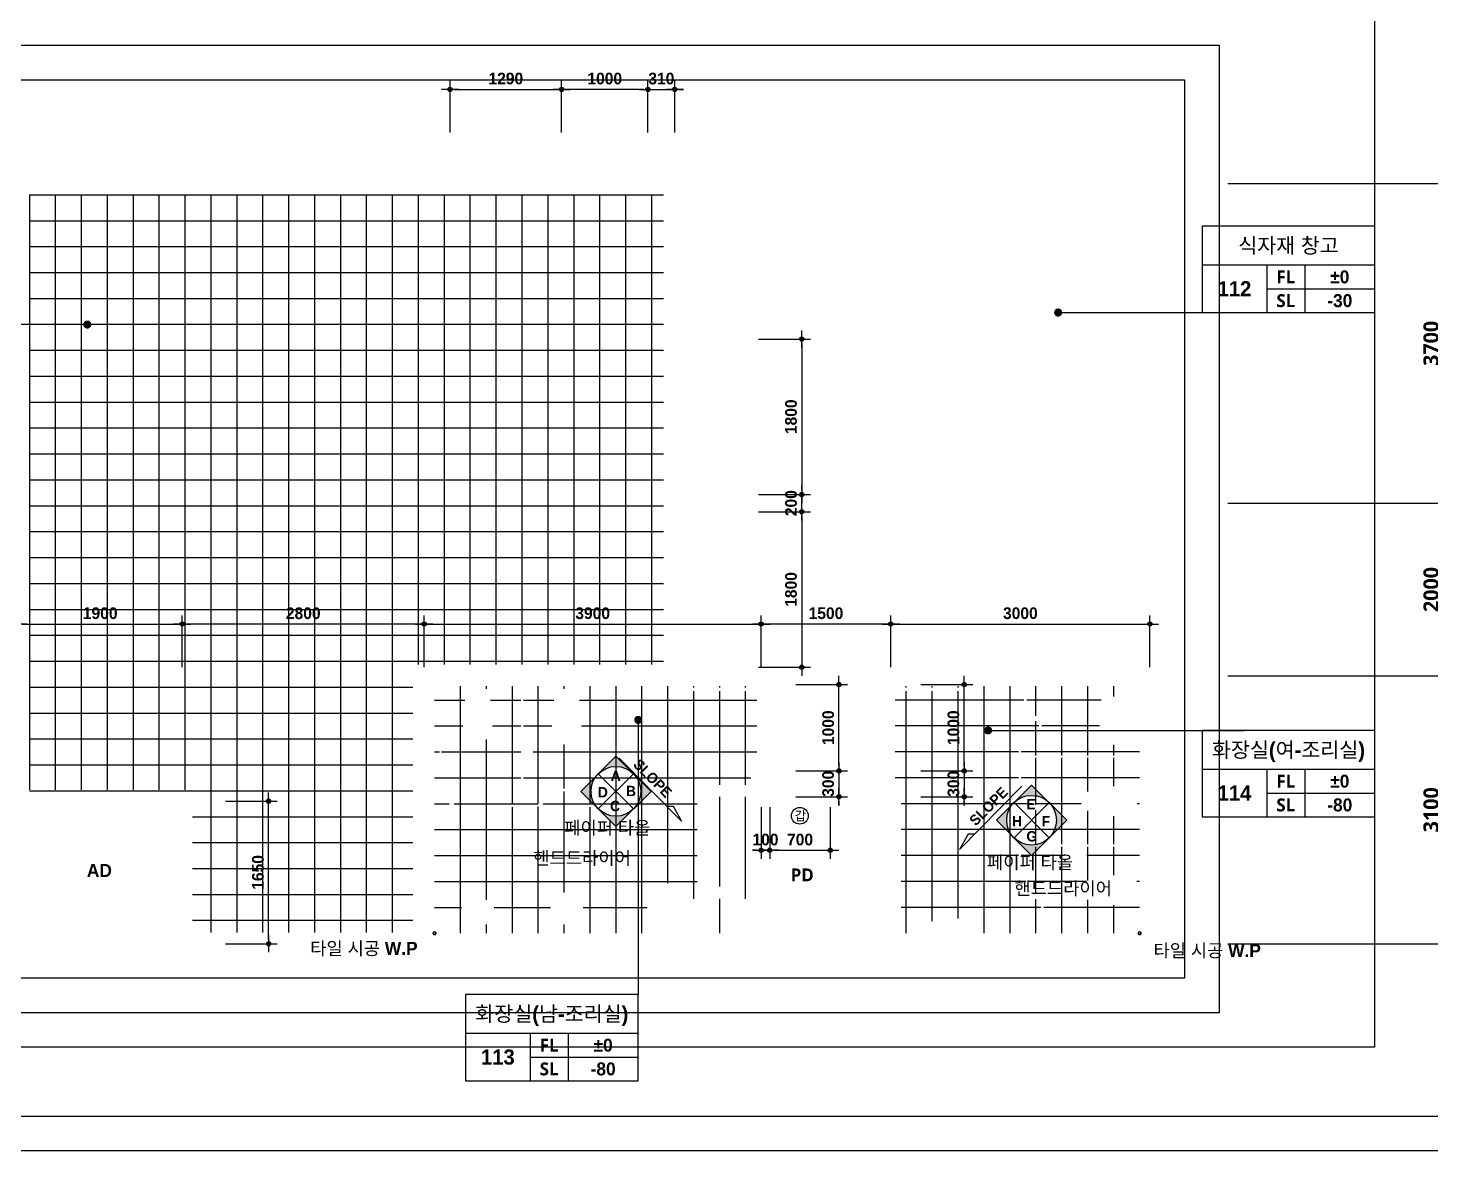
# Model space of a CAD drawing. Header units: millimetres. Extents: x 0 to 336000, y 0 to 30768.
# Drawn here: x 134543 to 150780, y 10637 to 23637 of the extents above; entities that cross this region are included whole.
import ezdxf
from ezdxf.enums import TextEntityAlignment as Align

# ---------------------------------------------------------------- set-up
doc = ezdxf.new("R2010")
doc.units = ezdxf.units.MM
doc.header["$LTSCALE"] = 50
doc.layers.get('Defpoints').update_dxf_attribs({"color": 153})
for name, color, linetype in [('A-ANNO-DIM', 4, 'Continuous'), ('A-ANNO-GRA1', 7, 'Continuous'), ('A-ANNO-LEAD', 4, 'Continuous'), ('A-ANNO-SYMB', 7, 'Continuous'), ('A-ANNO-TEXT1', 7, 'Continuous'), ('A-ANNO-TEXT2', 3, 'Continuous'), ('A-ANNO-TITL', 7, 'Continuous'), ('A-FLOR-TOIL-TILE', 8, 'Continuous'), ('A-ST-AXIS-DIM', 7, 'Continuous'), ('LEADER', 7, 'Continuous'), ('SYM', 7, 'Continuous')]:
    doc.layers.add(name, color=color, linetype=linetype)
doc.layers.add('G(그리드1)', color=185, linetype='Continuous', plot=False)
doc.layers.add('G(그리드2)', color=235, linetype='Continuous', plot=False)
doc.styles.add('2020음성 1차', font='나눔고딕Bold.ttf')
doc.styles.add('SH_나눔', font='')
doc.styles.add('SH_진천_나눔', font='')
doc.styles.get('SH_나눔').set_extended_font_data('NanumGothic', bold=True)
doc.styles.get('SH_진천_나눔').set_extended_font_data('NanumGothic', bold=True)
doc.dimstyles.new('SHP 50', dxfattribs={"dimscale": 50, "dimtxt": 3.5, "dimasz": 1, "dimexe": 2, "dimexo": 2, "dimgap": 1, "dimtad": 1, "dimdec": 0, "dimzin": 0, "dimdsep": 46, "dimtxsty": 'SH_진천_나눔', "dimblk": 'DIMDOT', "dimcen": 0.09, "dimclrd": 256, "dimclre": 256, "dimclrt": 3, "dimadec": 0, "dimazin": 1, "dimtfac": 1, "dimtdec": 0, "dimtix": 1, "dimtmove": 2, "dimatfit": 0, "dimldrblk": 'DIMDOT', "dimfxl": 1, "dimtolj": 1, "dimtzin": 0, "dimlwd": -1, "dimlwe": -1, "dimarcsym": 0})
doc.dimstyles.new('SHP 50내부', dxfattribs={"dimscale": 50, "dimtxt": 2.7, "dimasz": 1, "dimexe": 2, "dimexo": 2, "dimgap": 1, "dimtad": 1, "dimdec": 0, "dimzin": 0, "dimdsep": 46, "dimtxsty": '2020음성 1차', "dimblk": 'DIMDOT', "dimcen": 0.09, "dimclrd": 256, "dimclre": 256, "dimclrt": 3, "dimadec": 0, "dimazin": 1, "dimtfac": 1, "dimtdec": 0, "dimtix": 1, "dimtmove": 2, "dimatfit": 0, "dimldrblk": 'DIMDOT', "dimfxl": 1, "dimtolj": 1, "dimtzin": 0, "dimlwd": -1, "dimlwe": -1, "dimarcsym": 0})

# ---------------------------------------------------------------- blocks, each defined once
blk = doc.blocks.new('DIMDOT')
at = {"color": 0}
blk.add_line((-2, 0), (2, 0), dxfattribs=at)
for radius in [0.5, 0.25]:
    blk.add_circle((0, 0), radius, dxfattribs=at)
blk = doc.blocks.new('*D16251')
at = {"layer": 'A-ANNO-DIM'}
for p, q in [((140718, 22427), (140718, 23027)), ((141668, 22927), (140768, 22927)), ((141718, 22427), (141718, 23027))]:
    blk.add_line(p, q, dxfattribs=at)
at = {"layer": 'Defpoints', "color": 0}
for p in [(140718, 22927), (140718, 22327), (141718, 22327)]:
    blk.add_point(p, dxfattribs=at)
at = {"layer": 'A-ANNO-DIM', "linetype": 'ByBlock', "xscale": 50, "yscale": 50, "zscale": 50, "rotation": 180}
blk.add_blockref('DIMDOT', (140718, 22927), dxfattribs=at)
at = {"layer": 'A-ANNO-DIM', "linetype": 'ByBlock', "xscale": 50, "yscale": 50, "zscale": 50}
blk.add_blockref('DIMDOT', (141718, 22927), dxfattribs=at)
at = {"layer": 'A-ANNO-DIM', "color": 3, "insert": (141218, 23052), "char_height": 135, "attachment_point": 5, "style": '2020음성 1차'}
blk.add_mtext('\\A1;1000', dxfattribs=at)
blk = doc.blocks.new('*D16252')
at = {"layer": 'A-ANNO-DIM'}
for p, q in [((139428, 22427), (139428, 23027)), ((139478, 22927), (140668, 22927)), ((140718, 22427), (140718, 23027))]:
    blk.add_line(p, q, dxfattribs=at)
at = {"layer": 'Defpoints', "color": 0}
for p in [(140718, 22927), (139428, 22327), (140718, 22327)]:
    blk.add_point(p, dxfattribs=at)
at = {"layer": 'A-ANNO-DIM', "linetype": 'ByBlock', "xscale": 50, "yscale": 50, "zscale": 50, "rotation": 180}
blk.add_blockref('DIMDOT', (139428, 22927), dxfattribs=at)
at = {"layer": 'A-ANNO-DIM', "linetype": 'ByBlock', "xscale": 50, "yscale": 50, "zscale": 50}
blk.add_blockref('DIMDOT', (140718, 22927), dxfattribs=at)
at = {"layer": 'A-ANNO-DIM', "color": 3, "insert": (140073, 23052), "char_height": 135, "attachment_point": 5, "style": '2020음성 1차'}
blk.add_mtext('\\A1;1290', dxfattribs=at)
blk = doc.blocks.new('*D16262')
at = {"layer": 'A-ANNO-DIM'}
for p, q in [((143428, 16037), (144028, 16037)), ((143928, 15087), (143928, 15987)), ((143428, 15037), (144028, 15037))]:
    blk.add_line(p, q, dxfattribs=at)
at = {"layer": 'Defpoints', "color": 0}
for p in [(143328, 16037), (143928, 16037), (143328, 15037)]:
    blk.add_point(p, dxfattribs=at)
at = {"layer": 'A-ANNO-DIM', "linetype": 'ByBlock', "xscale": 50, "yscale": 50, "zscale": 50}
for p, rotation in [((143928, 16037), 90), ((143928, 15037), 270)]:
    blk.add_blockref('DIMDOT', p, dxfattribs=dict(at, rotation=rotation))
at = {"layer": 'A-ANNO-DIM', "color": 3, "insert": (143804, 15537), "char_height": 135, "attachment_point": 5, "rotation": 90, "style": '2020음성 1차'}
blk.add_mtext('\\A1;1000', dxfattribs=at)
blk = doc.blocks.new('*D16263')
at = {"layer": 'A-ANNO-DIM'}
for p, q in [((143928, 15087), (143928, 15137)), ((143428, 15037), (144028, 15037)), ((143928, 15037), (143928, 14738)), ((143428, 14738), (144028, 14738)), ((143928, 14688), (143928, 14638))]:
    blk.add_line(p, q, dxfattribs=at)
at = {"layer": 'Defpoints', "color": 0}
for p in [(143328, 15037), (143328, 14738), (143928, 14738)]:
    blk.add_point(p, dxfattribs=at)
at = {"layer": 'A-ANNO-DIM', "linetype": 'ByBlock', "xscale": 50, "yscale": 50, "zscale": 50}
for p, rotation in [((143928, 15037), 270), ((143928, 14738), 90)]:
    blk.add_blockref('DIMDOT', p, dxfattribs=dict(at, rotation=rotation))
at = {"layer": 'A-ANNO-DIM', "color": 3, "insert": (143804, 14888), "char_height": 135, "attachment_point": 5, "rotation": 90, "style": '2020음성 1차'}
blk.add_mtext('\\A1;300', dxfattribs=at)
blk = doc.blocks.new('*D16264')
at = {"layer": 'A-ANNO-DIM'}
for p, q in [((144878, 16037), (145478, 16037)), ((145378, 15087), (145378, 15987)), ((144878, 15037), (145478, 15037))]:
    blk.add_line(p, q, dxfattribs=at)
at = {"layer": 'Defpoints', "color": 0}
for p in [(144778, 16037), (145378, 16037), (144778, 15037)]:
    blk.add_point(p, dxfattribs=at)
at = {"layer": 'A-ANNO-DIM', "linetype": 'ByBlock', "xscale": 50, "yscale": 50, "zscale": 50}
for p, rotation in [((145378, 16037), 90), ((145378, 15037), 270)]:
    blk.add_blockref('DIMDOT', p, dxfattribs=dict(at, rotation=rotation))
at = {"layer": 'A-ANNO-DIM', "color": 3, "insert": (145254, 15537), "char_height": 135, "attachment_point": 5, "rotation": 90, "style": '2020음성 1차'}
blk.add_mtext('\\A1;1000', dxfattribs=at)
blk = doc.blocks.new('*D16265')
at = {"layer": 'A-ANNO-DIM'}
for p, q in [((145378, 15087), (145378, 15137)), ((144878, 15037), (145478, 15037)), ((145378, 15037), (145378, 14738)), ((144878, 14738), (145478, 14738)), ((145378, 14688), (145378, 14638))]:
    blk.add_line(p, q, dxfattribs=at)
at = {"layer": 'Defpoints', "color": 0}
for p in [(144778, 15037), (144778, 14738), (145378, 14738)]:
    blk.add_point(p, dxfattribs=at)
at = {"layer": 'A-ANNO-DIM', "linetype": 'ByBlock', "xscale": 50, "yscale": 50, "zscale": 50}
for p, rotation in [((145378, 15037), 270), ((145378, 14738), 90)]:
    blk.add_blockref('DIMDOT', p, dxfattribs=dict(at, rotation=rotation))
at = {"layer": 'A-ANNO-DIM', "color": 3, "insert": (145254, 14888), "char_height": 135, "attachment_point": 5, "rotation": 90, "style": '2020음성 1차'}
blk.add_mtext('\\A1;300', dxfattribs=at)
blk = doc.blocks.new('*D16961')
at = {"layer": 'A-ST-AXIS-DIM'}
for p, q in [((148428, 21837), (151428, 21837)), ((151328, 13087), (151328, 21787)), ((148428, 13037), (151428, 13037))]:
    blk.add_line(p, q, dxfattribs=at)
at = {"layer": 'Defpoints', "color": 0}
for p in [(148328, 21837), (151328, 21837), (148328, 13037)]:
    blk.add_point(p, dxfattribs=at)
at = {"layer": 'A-ST-AXIS-DIM', "linetype": 'ByBlock', "xscale": 50, "yscale": 50, "zscale": 50}
for p, rotation in [((151328, 21837), 90), ((151328, 13037), 270)]:
    blk.add_blockref('DIMDOT', p, dxfattribs=dict(at, rotation=rotation))
at = {"layer": 'A-ST-AXIS-DIM', "color": 3, "insert": (151182, 17437), "char_height": 175, "attachment_point": 5, "rotation": 90, "style": 'SH_진천_나눔'}
blk.add_mtext('\\A1;8800', dxfattribs=at)
blk = doc.blocks.new('*D16962')
at = {"layer": 'A-ST-AXIS-DIM'}
for p, q in [((148428, 21837), (151028, 21837)), ((150928, 18187), (150928, 21787)), ((148428, 18137), (151028, 18137))]:
    blk.add_line(p, q, dxfattribs=at)
at = {"layer": 'Defpoints', "color": 0}
for p in [(148328, 21837), (150928, 21837), (148328, 18137)]:
    blk.add_point(p, dxfattribs=at)
at = {"layer": 'A-ST-AXIS-DIM', "linetype": 'ByBlock', "xscale": 50, "yscale": 50, "zscale": 50}
for p, rotation in [((150928, 21837), 90), ((150928, 18137), 270)]:
    blk.add_blockref('DIMDOT', p, dxfattribs=dict(at, rotation=rotation))
at = {"layer": 'A-ST-AXIS-DIM', "color": 3, "insert": (150782, 19987), "char_height": 175, "attachment_point": 5, "rotation": 90, "style": 'SH_진천_나눔'}
blk.add_mtext('\\A1;3700', dxfattribs=at)
blk = doc.blocks.new('*D16964')
at = {"layer": 'A-ST-AXIS-DIM'}
for p, q in [((148428, 18137), (151028, 18137)), ((150928, 18087), (150928, 16187)), ((148428, 16137), (151028, 16137))]:
    blk.add_line(p, q, dxfattribs=at)
at = {"layer": 'Defpoints', "color": 0}
for p in [(148328, 18137), (148328, 16137), (150928, 16137)]:
    blk.add_point(p, dxfattribs=at)
at = {"layer": 'A-ST-AXIS-DIM', "linetype": 'ByBlock', "xscale": 50, "yscale": 50, "zscale": 50}
for p, rotation in [((150928, 18137), 90), ((150928, 16137), 270)]:
    blk.add_blockref('DIMDOT', p, dxfattribs=dict(at, rotation=rotation))
at = {"layer": 'A-ST-AXIS-DIM', "color": 3, "insert": (150782, 17137), "char_height": 175, "attachment_point": 5, "rotation": 90, "style": 'SH_진천_나눔'}
blk.add_mtext('\\A1;2000', dxfattribs=at)
blk = doc.blocks.new('*D16966')
at = {"layer": 'A-ST-AXIS-DIM'}
for p, q in [((148428, 16137), (151028, 16137)), ((150928, 16087), (150928, 13087)), ((148428, 13037), (151028, 13037))]:
    blk.add_line(p, q, dxfattribs=at)
at = {"layer": 'Defpoints', "color": 0}
for p in [(148328, 16137), (148328, 13037), (150928, 13037)]:
    blk.add_point(p, dxfattribs=at)
at = {"layer": 'A-ST-AXIS-DIM', "linetype": 'ByBlock', "xscale": 50, "yscale": 50, "zscale": 50}
for p, rotation in [((150928, 16137), 90), ((150928, 13037), 270)]:
    blk.add_blockref('DIMDOT', p, dxfattribs=dict(at, rotation=rotation))
at = {"layer": 'A-ST-AXIS-DIM', "color": 3, "insert": (150782, 14587), "char_height": 175, "attachment_point": 5, "rotation": 90, "style": 'SH_진천_나눔'}
blk.add_mtext('\\A1;3100', dxfattribs=at)
blk = doc.blocks.new('*D18407')
at = {"layer": 'A-ANNO-DIM'}
for p, q in [((134428, 16238), (134428, 16838)), ((134478, 16738), (136278, 16738)), ((136328, 16238), (136328, 16838))]:
    blk.add_line(p, q, dxfattribs=at)
at = {"layer": 'Defpoints', "color": 0}
for p in [(136328, 16738), (134428, 16138), (136328, 16138)]:
    blk.add_point(p, dxfattribs=at)
at = {"layer": 'A-ANNO-DIM', "linetype": 'ByBlock', "xscale": 50, "yscale": 50, "zscale": 50, "rotation": 180}
blk.add_blockref('DIMDOT', (134428, 16738), dxfattribs=at)
at = {"layer": 'A-ANNO-DIM', "linetype": 'ByBlock', "xscale": 50, "yscale": 50, "zscale": 50}
blk.add_blockref('DIMDOT', (136328, 16738), dxfattribs=at)
at = {"layer": 'A-ANNO-DIM', "color": 3, "insert": (135378, 16862), "char_height": 135, "attachment_point": 5, "style": '2020음성 1차'}
blk.add_mtext('\\A1;1900', dxfattribs=at)
blk = doc.blocks.new('*D18408')
at = {"layer": 'A-ANNO-DIM'}
for p, q in [((139128, 16238), (139128, 16838)), ((139178, 16738), (142978, 16738)), ((143028, 16238), (143028, 16838))]:
    blk.add_line(p, q, dxfattribs=at)
at = {"layer": 'Defpoints', "color": 0}
for p in [(143028, 16738), (139128, 16138), (143028, 16138)]:
    blk.add_point(p, dxfattribs=at)
at = {"layer": 'A-ANNO-DIM', "linetype": 'ByBlock', "xscale": 50, "yscale": 50, "zscale": 50, "rotation": 180}
blk.add_blockref('DIMDOT', (139128, 16738), dxfattribs=at)
at = {"layer": 'A-ANNO-DIM', "linetype": 'ByBlock', "xscale": 50, "yscale": 50, "zscale": 50}
blk.add_blockref('DIMDOT', (143028, 16738), dxfattribs=at)
at = {"layer": 'A-ANNO-DIM', "color": 3, "insert": (141078, 16862), "char_height": 135, "attachment_point": 5, "style": '2020음성 1차'}
blk.add_mtext('\\A1;3900', dxfattribs=at)
blk = doc.blocks.new('*D18409')
at = {"layer": 'A-ANNO-DIM'}
for p, q in [((142998, 20037), (143598, 20037)), ((143498, 19987), (143498, 18287)), ((142998, 18237), (143598, 18237))]:
    blk.add_line(p, q, dxfattribs=at)
at = {"layer": 'Defpoints', "color": 0}
for p in [(142898, 20037), (142898, 18237), (143498, 18237)]:
    blk.add_point(p, dxfattribs=at)
at = {"layer": 'A-ANNO-DIM', "linetype": 'ByBlock', "xscale": 50, "yscale": 50, "zscale": 50}
for p, rotation in [((143498, 20037), 90), ((143498, 18237), 270)]:
    blk.add_blockref('DIMDOT', p, dxfattribs=dict(at, rotation=rotation))
at = {"layer": 'A-ANNO-DIM', "color": 3, "insert": (143374, 19137), "char_height": 135, "attachment_point": 5, "rotation": 90, "style": '2020음성 1차'}
blk.add_mtext('\\A1;1800', dxfattribs=at)
blk = doc.blocks.new('*D18410')
at = {"layer": 'A-ANNO-DIM'}
for p, q in [((142998, 18237), (143598, 18237)), ((143498, 18287), (143498, 18337)), ((143498, 18038), (143498, 18237)), ((142998, 18038), (143598, 18038)), ((143498, 17988), (143498, 17938))]:
    blk.add_line(p, q, dxfattribs=at)
at = {"layer": 'Defpoints', "color": 0}
for p in [(142898, 18237), (143498, 18237), (142898, 18038)]:
    blk.add_point(p, dxfattribs=at)
at = {"layer": 'A-ANNO-DIM', "linetype": 'ByBlock', "xscale": 50, "yscale": 50, "zscale": 50}
for p, rotation in [((143498, 18237), 270), ((143498, 18038), 90)]:
    blk.add_blockref('DIMDOT', p, dxfattribs=dict(at, rotation=rotation))
at = {"layer": 'A-ANNO-DIM', "color": 3, "insert": (143374, 18137), "char_height": 135, "attachment_point": 5, "rotation": 90, "style": '2020음성 1차'}
blk.add_mtext('\\A1;200', dxfattribs=at)
blk = doc.blocks.new('*D18411')
at = {"layer": 'A-ANNO-DIM'}
for p, q in [((142998, 18038), (143598, 18038)), ((143498, 17988), (143498, 16288)), ((142998, 16238), (143598, 16238))]:
    blk.add_line(p, q, dxfattribs=at)
at = {"layer": 'Defpoints', "color": 0}
for p in [(142898, 18038), (142898, 16238), (143498, 16238)]:
    blk.add_point(p, dxfattribs=at)
at = {"layer": 'A-ANNO-DIM', "linetype": 'ByBlock', "xscale": 50, "yscale": 50, "zscale": 50}
for p, rotation in [((143498, 18038), 90), ((143498, 16238), 270)]:
    blk.add_blockref('DIMDOT', p, dxfattribs=dict(at, rotation=rotation))
at = {"layer": 'A-ANNO-DIM', "color": 3, "insert": (143374, 17138), "char_height": 135, "attachment_point": 5, "rotation": 90, "style": '2020음성 1차'}
blk.add_mtext('\\A1;1800', dxfattribs=at)
blk = doc.blocks.new('*D18412')
at = {"layer": 'A-ANNO-DIM'}
for p, q in [((143028, 16238), (143028, 16838)), ((144478, 16738), (143078, 16738)), ((144528, 16238), (144528, 16838))]:
    blk.add_line(p, q, dxfattribs=at)
at = {"layer": 'Defpoints', "color": 0}
for p in [(143028, 16738), (143028, 16138), (144528, 16138)]:
    blk.add_point(p, dxfattribs=at)
at = {"layer": 'A-ANNO-DIM', "linetype": 'ByBlock', "xscale": 50, "yscale": 50, "zscale": 50, "rotation": 180}
blk.add_blockref('DIMDOT', (143028, 16738), dxfattribs=at)
at = {"layer": 'A-ANNO-DIM', "linetype": 'ByBlock', "xscale": 50, "yscale": 50, "zscale": 50}
blk.add_blockref('DIMDOT', (144528, 16738), dxfattribs=at)
at = {"layer": 'A-ANNO-DIM', "color": 3, "insert": (143778, 16862), "char_height": 135, "attachment_point": 5, "style": '2020음성 1차'}
blk.add_mtext('\\A1;1500', dxfattribs=at)
blk = doc.blocks.new('*D18413')
at = {"layer": 'A-ANNO-DIM'}
for p, q in [((144528, 16238), (144528, 16838)), ((144578, 16738), (147478, 16738)), ((147528, 16238), (147528, 16838))]:
    blk.add_line(p, q, dxfattribs=at)
at = {"layer": 'Defpoints', "color": 0}
for p in [(147528, 16738), (144528, 16138), (147528, 16138)]:
    blk.add_point(p, dxfattribs=at)
at = {"layer": 'A-ANNO-DIM', "linetype": 'ByBlock', "xscale": 50, "yscale": 50, "zscale": 50, "rotation": 180}
blk.add_blockref('DIMDOT', (144528, 16738), dxfattribs=at)
at = {"layer": 'A-ANNO-DIM', "linetype": 'ByBlock', "xscale": 50, "yscale": 50, "zscale": 50}
blk.add_blockref('DIMDOT', (147528, 16738), dxfattribs=at)
at = {"layer": 'A-ANNO-DIM', "color": 3, "insert": (146028, 16862), "char_height": 135, "attachment_point": 5, "style": '2020음성 1차'}
blk.add_mtext('\\A1;3000', dxfattribs=at)
blk = doc.blocks.new('*D18414')
at = {"layer": 'A-ANNO-DIM'}
for p, q in [((136328, 16238), (136328, 16838)), ((139078, 16738), (136378, 16738)), ((139128, 16238), (139128, 16838))]:
    blk.add_line(p, q, dxfattribs=at)
at = {"layer": 'Defpoints', "color": 0}
for p in [(136328, 16738), (136328, 16138), (139128, 16138)]:
    blk.add_point(p, dxfattribs=at)
at = {"layer": 'A-ANNO-DIM', "linetype": 'ByBlock', "xscale": 50, "yscale": 50, "zscale": 50, "rotation": 180}
blk.add_blockref('DIMDOT', (136328, 16738), dxfattribs=at)
at = {"layer": 'A-ANNO-DIM', "linetype": 'ByBlock', "xscale": 50, "yscale": 50, "zscale": 50}
blk.add_blockref('DIMDOT', (139128, 16738), dxfattribs=at)
at = {"layer": 'A-ANNO-DIM', "color": 3, "insert": (137728, 16862), "char_height": 135, "attachment_point": 5, "style": '2020음성 1차'}
blk.add_mtext('\\A1;2800', dxfattribs=at)
blk = doc.blocks.new('G$C9D92D8A7')
at = {"layer": 'A-ANNO-GRA1'}
for p, q in [((0, 11), (40, 11)), ((15, 11), (15, 0)), ((23.75, 11), (23.75, 0)), ((15, 5.5), (40, 5.5))]:
    blk.add_line(p, q, dxfattribs=at)
blk.add_lwpolyline([(0, 20), (0, 0), (40, 0), (40, 20)], close=True, dxfattribs=at)
at = {"style": '2020음성 1차'}
for tag, height, p in [('실명', 3.5, (20, 15.5)), ('마감레벨', 3, (31.875, 8.25)), ('실번호', 3.5, (7.5, 5.5)), ('구조레벨', 3, (31.875, 2.75))]:
    blk.add_attdef(tag, text='', height=height, dxfattribs=at).set_placement(p, align=Align.MIDDLE_CENTER)
at = {"layer": 'A-ANNO-TEXT1', "style": 'SH_나눔'}
for s, p in [('FL', (19.375, 8.25)), ('SL', (19.375, 2.75))]:
    blk.add_text(s, height=3, dxfattribs=at).set_placement(p, align=Align.MIDDLE)
blk = doc.blocks.new('갑종 TEXT100')
at = {"layer": 'A-ANNO-SYMB'}
blk.add_circle((0, 0), 243, dxfattribs=at)
at = {"layer": 'A-ANNO-TITL', "style": '2020음성 1차'}
blk.add_text('갑 ', height=266.7, dxfattribs=at).set_placement((67, 0), align=Align.MIDDLE_CENTER)
blk = doc.blocks.new('*D18421')
at = {"layer": 'A-ANNO-DIM'}
for p, q in [((136828, 14687), (137428, 14687)), ((137328, 13087), (137328, 14637)), ((136828, 13037), (137428, 13037))]:
    blk.add_line(p, q, dxfattribs=at)
at = {"layer": 'Defpoints', "color": 0}
for p in [(136728, 14687), (137328, 14687), (136728, 13037)]:
    blk.add_point(p, dxfattribs=at)
at = {"layer": 'A-ANNO-DIM', "linetype": 'ByBlock', "xscale": 50, "yscale": 50, "zscale": 50}
for p, rotation in [((137328, 14687), 90), ((137328, 13037), 270)]:
    blk.add_blockref('DIMDOT', p, dxfattribs=dict(at, rotation=rotation))
at = {"layer": 'A-ANNO-DIM', "color": 3, "insert": (137204, 13862), "char_height": 135, "attachment_point": 5, "rotation": 90, "style": '2020음성 1차'}
blk.add_mtext('\\A1;1650', dxfattribs=at)
blk = doc.blocks.new('*D18426')
at = {"layer": 'A-ANNO-DIM'}
for p, q in [((141668, 22927), (141618, 22927)), ((141718, 22427), (141718, 23027)), ((141718, 22927), (142028, 22927)), ((142028, 22427), (142028, 23027)), ((142078, 22927), (142128, 22927))]:
    blk.add_line(p, q, dxfattribs=at)
at = {"layer": 'Defpoints', "color": 0}
for p in [(142028, 22927), (141718, 22327), (142028, 22327)]:
    blk.add_point(p, dxfattribs=at)
at = {"layer": 'A-ANNO-DIM', "linetype": 'ByBlock', "xscale": 50, "yscale": 50, "zscale": 50}
blk.add_blockref('DIMDOT', (141718, 22927), dxfattribs=at)
at = {"layer": 'A-ANNO-DIM', "linetype": 'ByBlock', "xscale": 50, "yscale": 50, "zscale": 50, "rotation": 180}
blk.add_blockref('DIMDOT', (142028, 22927), dxfattribs=at)
at = {"layer": 'A-ANNO-DIM', "color": 3, "insert": (141873, 23052), "char_height": 135, "attachment_point": 5, "style": '2020음성 1차'}
blk.add_mtext('\\A1;310', dxfattribs=at)
blk = doc.blocks.new('*D23437')
at = {"layer": 'A-ANNO-DIM'}
for p, q in [((143128, 14618), (143128, 14018)), ((143828, 14618), (143828, 14018)), ((143178, 14118), (143778, 14118))]:
    blk.add_line(p, q, dxfattribs=at)
at = {"layer": 'Defpoints', "color": 0}
for p in [(143128, 14718), (143828, 14718), (143828, 14118)]:
    blk.add_point(p, dxfattribs=at)
at = {"layer": 'A-ANNO-DIM', "linetype": 'ByBlock', "xscale": 50, "yscale": 50, "zscale": 50, "rotation": 180}
blk.add_blockref('DIMDOT', (143128, 14118), dxfattribs=at)
at = {"layer": 'A-ANNO-DIM', "linetype": 'ByBlock', "xscale": 50, "yscale": 50, "zscale": 50}
blk.add_blockref('DIMDOT', (143828, 14118), dxfattribs=at)
at = {"layer": 'A-ANNO-DIM', "color": 3, "insert": (143478, 14242), "char_height": 135, "attachment_point": 5, "style": '2020음성 1차'}
blk.add_mtext('\\A1;700', dxfattribs=at)
blk = doc.blocks.new('*D23438')
at = {"layer": 'A-ANNO-DIM'}
for p, q in [((143028, 14618), (143028, 14018)), ((143128, 14618), (143128, 14018)), ((142978, 14118), (142928, 14118)), ((143128, 14118), (143028, 14118)), ((143178, 14118), (143228, 14118))]:
    blk.add_line(p, q, dxfattribs=at)
at = {"layer": 'Defpoints', "color": 0}
for p in [(143028, 14718), (143128, 14718), (143028, 14118)]:
    blk.add_point(p, dxfattribs=at)
at = {"layer": 'A-ANNO-DIM', "linetype": 'ByBlock', "xscale": 50, "yscale": 50, "zscale": 50}
blk.add_blockref('DIMDOT', (143028, 14118), dxfattribs=at)
at = {"layer": 'A-ANNO-DIM', "linetype": 'ByBlock', "xscale": 50, "yscale": 50, "zscale": 50, "rotation": 180}
blk.add_blockref('DIMDOT', (143128, 14118), dxfattribs=at)
at = {"layer": 'A-ANNO-DIM', "color": 3, "insert": (143078, 14242), "char_height": 135, "attachment_point": 5, "style": '2020음성 1차'}
blk.add_mtext('\\A1;100', dxfattribs=at)

msp = doc.modelspace()

# ---------------------------------------------------------------- hatches: boundary and pattern name
at = {"layer": 'SYM'}
for points in [[(141550.8, 15004.5), (141347.1, 15208.1), (141143.5, 15004.5, -0.1989124), (141347.1, 15088.8, -0.1989124)], [(141143.5, 14597.2), (140939.8, 14800.8), (141143.5, 15004.5, 0.1989124), (141059.1, 14800.8, 0.1989124)], [(141550.8, 14597.2), (141754.4, 14800.8), (141550.8, 15004.5, -0.1989124), (141635.1, 14800.8, -0.1989124)], [(146361.7, 14669.9), (146158, 14873.6), (145954.4, 14669.9, -0.1989124), (146158, 14754.3, -0.1989124)], [(145954.4, 14262.7), (145750.7, 14466.3), (145954.4, 14669.9, 0.1989124), (145870, 14466.3, 0.1989124)], [(146361.7, 14262.7), (146565.3, 14466.3), (146361.7, 14669.9, -0.1989124), (146446, 14466.3, -0.1989124)], [(141550.8, 14597.2), (141347.1, 14393.5), (141143.5, 14597.2, 0.1989124), (141347.1, 14512.8, 0.1989124)], [(146361.7, 14262.7), (146158, 14059), (145954.4, 14262.7, 0.1989124), (146158, 14178.3, 0.1989124)]]:
    msp.add_hatch(color=5, dxfattribs=at).paths.add_polyline_path(points)

# ---------------------------------------------------------------- linework, layer by layer
at = {"layer": 'A-ANNO-LEAD'}
for points in [[(142438.2, 13697.5, 0, 40, 0), (142378.2, 13801.4, 0, 0, 0), (142045.2, 14378.3, 0, 0, 0), (141745.2, 14378.3, 0, 0, 0)], [(142028.2, 13707.5, 0, 40, 0), (141968.2, 13811.4, 0, 0, 0), (141831.7, 14047.9, 0, 0, 0), (141531.7, 14047.9, 0, 0, 0)], [(144948.2, 13297.5, 0, 40, 0), (145008.2, 13401.4, 0, 0, 0), (145341.3, 13978.3, 0, 0, 0), (145641.3, 13978.3, 0, 0, 0)], [(145448.2, 13307.5, 0, 40, 0), (145508.2, 13411.4, 0, 0, 0), (145644.8, 13647.9, 0, 0, 0), (145944.8, 13647.9, 0, 0, 0)]]:
    msp.add_lwpolyline(points, format="xyseb", dxfattribs=at)
at = {"layer": 'A-ANNO-SYMB'}
for points in [[(139698.2, 12807.5, 0, 40, 0), (139578.2, 12807.5, 0, 0, 0), (139248.2, 12807.5, 0, 0, 0), (139248.2, 13157.5, 0, 0, 0), (138898.2, 13157.5, 0, 0, 0), (138898.2, 13487.5, 40, 0, 0), (138898.2, 13607.5, 0, 40, 0)], [(147758.2, 13607.5, 0, 40, 0), (147758.2, 13487.5, 0, 0, 0), (147758.2, 13157.5, 0, 0, 0), (147408.2, 13157.5, 0, 0, 0), (147408.2, 12807.5, 0, 0, 0), (147078.2, 12807.5, 40, 0, 0), (146958.2, 12807.5, 0, 40, 0)]]:
    msp.add_lwpolyline(points, format="xyseb", dxfattribs=at)
at = {"layer": 'A-ANNO-SYMB', "const_width": 19}
for points in [[(139248.2, 13172.5, -1), (139248.2, 13142.5, -1)], [(147393.2, 13157.5, -1), (147423.2, 13157.5, -1)]]:
    msp.add_lwpolyline(points, format="xyb", close=True, dxfattribs=at)
at = {"layer": 'A-ANNO-TEXT1', "const_width": 46.9}
for points in [[(146465.6, 20367.7, -1), (146465.6, 20320.8, -1)], [(135229.2, 20228.3, -1), (135229.2, 20181.4, -1)], [(141605.3, 15651, -1), (141605.3, 15604.1, -1)], [(145654.7, 15529.6, -1), (145654.7, 15482.7, -1)]]:
    msp.add_lwpolyline(points, format="xyb", close=True, dxfattribs=at)
at = {"layer": 'A-ANNO-TEXT1'}
for points in [[(146465.6, 20344.3), (148131.3, 20344.3)], [(135229.2, 20204.9), (133733.1, 20204.9)], [(141605.3, 15627.5), (141605.3, 12450)], [(145654.7, 15506.1), (148617.4, 15506.1)]]:
    msp.add_lwpolyline(points, dxfattribs=at)
at = {"layer": 'A-FLOR-TOIL-TILE'}
for p, q in [((134558.2, 21707.5), (141898.2, 21707.5)), ((134558.2, 21707.5), (134558.2, 14817.5)), ((134858.2, 21707.5), (134858.2, 14817.5)), ((135158.2, 21707.5), (135158.2, 14817.5)), ((135458.2, 21707.5), (135458.2, 14817.5)), ((135758.2, 21707.5), (135758.2, 14817.5)), ((136058.2, 21707.5), (136058.2, 14817.5)), ((136358.2, 21707.5), (136358.2, 14817.5)), ((136658.2, 21707.5), (136658.2, 13167.5)), ((136958.2, 21707.5), (136958.2, 13167.5)), ((137258.2, 21707.5), (137258.2, 13167.5)), ((137558.2, 21707.5), (137558.2, 13167.5)), ((137858.2, 21707.5), (137858.2, 13167.5)), ((138158.2, 21707.5), (138158.2, 13167.5)), ((138458.2, 21707.5), (138458.2, 13167.5)), ((138758.2, 21707.5), (138758.2, 13167.5)), ((139058.2, 21707.5), (139058.2, 16267.5)), ((139358.2, 21707.5), (139358.2, 16267.5)), ((139658.2, 21707.5), (139658.2, 16267.5)), ((139958.2, 21707.5), (139958.2, 16267.5)), ((140258.2, 21707.5), (140258.2, 16267.5)), ((140558.2, 21707.5), (140558.2, 16267.5)), ((140858.2, 21707.5), (140858.2, 16267.5)), ((141158.2, 21707.5), (141158.2, 16267.5)), ((141458.2, 21707.5), (141458.2, 16267.5)), ((141758.2, 21707.5), (141758.2, 16267.5)), ((134558.2, 21407.5), (141898.2, 21407.5)), ((134558.2, 21107.5), (141898.2, 21107.5)), ((134558.2, 20807.5), (141898.2, 20807.5)), ((134558.2, 20507.5), (141898.2, 20507.5)), ((134558.2, 20207.5), (141898.2, 20207.5)), ((134558.2, 19907.5), (141898.2, 19907.5)), ((134558.2, 19607.5), (141898.2, 19607.5)), ((134558.2, 19307.5), (141898.2, 19307.5)), ((134558.2, 19007.5), (141898.2, 19007.5)), ((134558.2, 18707.5), (141898.2, 18707.5)), ((134558.2, 18407.5), (141898.2, 18407.5)), ((134558.2, 18107.5), (141898.2, 18107.5)), ((134558.2, 17807.5), (141898.2, 17807.5)), ((134558.2, 17507.5), (141898.2, 17507.5)), ((134558.2, 17207.5), (141898.2, 17207.5)), ((134558.2, 16907.5), (141898.2, 16907.5)), ((134558.2, 16607.5), (141898.2, 16607.5)), ((134558.2, 16307.5), (141898.2, 16307.5)), ((134558.2, 16007.5), (138998.2, 16007.5)), ((139548.2, 13157.5), (139548.2, 16017.5)), ((139848.2, 15986.8), (139848.2, 16017.5)), ((140148.2, 14647.5), (140148.2, 16017.5)), ((140448.2, 14659), (140448.2, 16017.5)), ((140748.2, 15987.5), (140748.2, 16017.5)), ((141048.2, 14647.5), (141048.2, 16017.5)), ((141348.2, 13157.5), (141348.2, 16017.5)), ((141648.2, 13157.5), (141648.2, 16017.5)), ((141948.2, 13737.5), (141948.2, 16017.5)), ((142248.2, 16004.5), (142248.2, 16017.5)), ((142248.2, 13557.5), (142248.2, 15959.5)), ((142548.2, 16004.5), (142548.2, 16017.5)), ((142548.2, 14877.5), (142548.2, 15959.5)), ((142848.2, 16004.5), (142848.2, 16017.5)), ((142848.2, 14877.5), (142848.2, 15959.5)), ((144708.2, 16004.5), (144708.2, 16017.5)), ((144708.2, 13157.5), (144708.2, 15959.5)), ((145008.2, 16004.5), (145008.2, 16017.5)), ((145008.2, 13297.5), (145008.2, 15959.5)), ((145308.2, 16004.5), (145308.2, 16017.5)), ((145308.2, 13329.9), (145308.2, 15959.5)), ((145608.2, 13157.5), (145608.2, 16017.5)), ((145908.2, 13157.5), (145908.2, 16017.5)), ((146208.2, 15673.1), (146208.2, 16017.5)), ((146508.2, 15217.5), (146508.2, 16017.5)), ((146808.2, 15217.5), (146808.2, 16017.5)), ((147108.2, 15897.5), (147108.2, 16017.5)), ((139248.2, 15857.5), (139599.4, 15857.5)), ((139897.1, 15857.5), (140248.2, 15857.5)), ((140278.2, 15857.5), (140629.4, 15857.5)), ((140927.1, 15857.5), (142978.2, 15857.5)), ((146067.1, 15857.5), (144578.2, 15857.5)), ((146963.4, 15857.5), (146101.7, 15857.5)), ((134558.2, 15707.5), (138998.2, 15707.5)), ((146208.2, 15217.5), (146208.2, 15613.1)), ((139248.2, 15557.5), (139576.8, 15557.5)), ((139919.7, 15557.5), (140248.2, 15557.5)), ((140278.2, 15557.5), (140606.8, 15557.5)), ((140949.7, 15557.5), (142978.2, 15557.5)), ((146240.3, 15557.5), (144578.2, 15557.5)), ((146943.2, 15557.5), (146274.9, 15557.5)), ((134558.2, 15407.5), (138998.2, 15407.5)), ((139848.2, 13546.6), (139848.2, 15401)), ((140748.2, 14832.3), (140748.2, 15342.5)), ((147108.2, 15217.5), (147108.2, 15337.5)), ((134558.2, 15107.5), (138998.2, 15107.5)), ((139248.2, 15257.5), (139305.2, 15257.5)), ((139328.2, 15257.5), (140248.2, 15257.5)), ((140388.2, 15257.5), (142978.2, 15257.5)), ((146008.2, 15257.5), (144578.2, 15257.5)), ((147408.2, 15257.5), (146038.2, 15257.5)), ((146208.2, 14643.1), (146208.2, 15187.5)), ((146508.2, 14187.5), (146508.2, 15187.5)), ((146808.2, 14798.9), (146808.2, 15187.5)), ((147108.2, 14860.7), (147108.2, 15187.5)), ((139248.2, 14957.5), (140248.2, 14957.5)), ((140278.2, 14957.5), (142908.2, 14957.5)), ((146008.2, 14957.5), (144578.2, 14957.5)), ((147408.2, 14957.5), (146038.2, 14957.5)), ((134558.2, 14807.5), (138998.2, 14807.5)), ((140748.2, 13630.4), (140748.2, 14797.6)), ((139248.2, 14657.5), (139415.6, 14657.5)), ((139475.6, 14657.5), (140445.6, 14657.5)), ((140148.2, 13157.5), (140148.2, 14617.5)), ((140448.2, 13157.5), (140448.2, 14624.4)), ((140505.6, 14657.5), (142288.2, 14657.5)), ((141048.2, 13157.5), (141048.2, 14617.5)), ((142548.2, 13697.5), (142548.2, 14737.5)), ((142848.2, 13557.5), (142848.2, 14737.5)), ((146165.3, 14657.5), (144648.2, 14657.5)), ((146733.2, 14657.5), (146199.9, 14657.5)), ((147408.2, 14657.5), (147378.2, 14657.5)), ((136448.2, 14507.5), (138998.2, 14507.5)), ((146208.2, 14187.5), (146208.2, 14583.1)), ((146808.2, 14187.5), (146808.2, 14576.1)), ((147108.2, 14187.5), (147108.2, 14514.3)), ((139248.2, 14357.5), (142288.2, 14357.5)), ((147408.2, 14357.5), (144648.2, 14357.5)), ((136448.2, 14207.5), (138998.2, 14207.5)), ((146208.2, 13613.1), (146208.2, 14157.5)), ((146508.2, 13157.5), (146508.2, 14157.5)), ((146808.2, 13768.9), (146808.2, 14157.5)), ((147108.2, 13830.7), (147108.2, 14157.5)), ((139248.2, 14057.5), (142288.2, 14057.5)), ((146008.2, 14057.5), (144648.2, 14057.5)), ((146538.2, 14057.5), (146038.2, 14057.5)), ((147408.2, 14057.5), (146798.2, 14057.5)), ((136448.2, 13907.5), (138998.2, 13907.5)), ((139248.2, 13757.5), (142288.2, 13757.5)), ((146090.2, 13757.5), (144648.2, 13757.5)), ((146791.8, 13757.5), (146124.8, 13757.5)), ((147408.2, 13757.5), (147377.6, 13757.5)), ((136448.2, 13607.5), (138998.2, 13607.5)), ((142548.2, 13157.5), (142548.2, 13557.5)), ((146208.2, 13157.5), (146208.2, 13553.1)), ((146808.2, 13157.5), (146808.2, 13546.1)), ((147108.2, 13157.5), (147108.2, 13484.3)), ((139248.2, 13457.5), (139558.2, 13457.5)), ((139938.2, 13457.5), (140588.2, 13457.5)), ((140968.2, 13457.5), (141708.2, 13457.5)), ((146263.4, 13457.5), (144648.2, 13457.5)), ((147408.2, 13457.5), (146298, 13457.5)), ((136448.2, 13307.5), (138998.2, 13307.5)), ((139848.2, 13157.5), (139848.2, 13257.5)), ((140748.2, 13157.5), (140748.2, 13257.5))]:
    msp.add_line(p, q, dxfattribs=at)
at = {"layer": 'G(그리드1)'}
for points in [[(130728.2, 25037.5), (151328.2, 25037.5), (151328.2, 10637.5), (130728.2, 10637.5)], [(131128.2, 24637.5), (150928.2, 24637.5), (150928.2, 11037.5), (131128.2, 11037.5)], [(131928.2, 23837.5), (150128.2, 23837.5), (150128.2, 11837.5), (131928.2, 11837.5)]]:
    msp.add_lwpolyline(points, close=True, dxfattribs=at)
at = {"layer": 'G(그리드2)'}
for points in [[(133228.2, 23437.5), (148328.2, 23437.5), (148328.2, 12237.5), (133228.2, 12237.5)], [(133628.2, 23037.5), (147928.2, 23037.5), (147928.2, 12637.5), (133628.2, 12637.5)]]:
    msp.add_lwpolyline(points, close=True, dxfattribs=at)
at = {"layer": 'LEADER'}
for points in [[(141935.9, 14628.1), (142009.1, 14627.6), (142108, 14453.7), (141385.6, 15186)], [(145496.1, 14303.6), (145422.9, 14303.1), (145324.1, 14129.2), (146046.5, 14861.5)]]:
    msp.add_lwpolyline(points, dxfattribs=at)
at = {"layer": 'SYM'}
for p, q in [((141550.8, 15004.5), (141143.5, 14597.2)), ((141550.8, 14597.2), (141143.5, 15004.5)), ((146361.7, 14669.9), (145954.4, 14262.7)), ((146361.7, 14262.7), (145954.4, 14669.9))]:
    msp.add_line(p, q, dxfattribs=at)
for points in [[(141347.1, 15208.1), (140939.8, 14800.8), (141347.1, 14393.5), (141754.4, 14800.8), (141347.1, 15208.1)], [(141347.1, 15208.1), (140939.8, 14800.8), (141347.1, 14393.5), (141754.4, 14800.8), (141347.1, 15208.1)], [(146158, 14873.6), (145750.7, 14466.3), (146158, 14059), (146565.3, 14466.3), (146158, 14873.6)], [(146158, 14873.6), (145750.7, 14466.3), (146158, 14059), (146565.3, 14466.3), (146158, 14873.6)]]:
    msp.add_lwpolyline(points, dxfattribs=at)
for centre in [(141347.1, 14800.8), (146158, 14466.3)]:
    msp.add_circle(centre, 288, dxfattribs=at)

# ---------------------------------------------------------------- block references
at = {"xscale": 0.4, "yscale": 0.4, "zscale": 0.4}
msp.add_blockref('갑종 TEXT100', (143476, 14518), dxfattribs=at)
at = {"layer": 'A-ANNO-TEXT1'}
ref = msp.add_blockref('G$C9D92D8A7', (148131.3, 20344.3), dxfattribs=dict(at, xscale=49.99999999999997, yscale=49.99999999999997, zscale=49.99999999999997))
ref.add_attrib('실명', '식자재 창고', dxfattribs={"layer": 'A-ANNO-TEXT2', "height": 175, "style": '2020음성 1차'}).set_placement((149131.3, 21119.3, 34333.3), align=Align.MIDDLE_CENTER)
ref.add_attrib('실번호', '112', dxfattribs={"layer": 'A-ANNO-TEXT2', "height": 175, "style": '2020음성 1차'}).set_placement((148506.3, 20619.3, 34333.3), align=Align.MIDDLE_CENTER)
ref.add_attrib('마감레벨', '%%p0', dxfattribs={"height": 150, "style": '2020음성 1차'}).set_placement((149725, 20756.8, 34333.3), align=Align.MIDDLE_CENTER)
ref.add_attrib('구조레벨', '-30', dxfattribs={"height": 150, "style": '2020음성 1차'}).set_placement((149725, 20481.8, 34333.3), align=Align.MIDDLE_CENTER)
ref = msp.add_blockref('G$C9D92D8A7', (148131.3, 14506.1), dxfattribs=dict(at, xscale=49.99999999999997, yscale=49.99999999999997, zscale=49.99999999999997))
ref.add_attrib('실명', '화장실(여-조리실)', dxfattribs={"layer": 'A-ANNO-TEXT2', "height": 175, "style": '2020음성 1차'}).set_placement((149131.3, 15281.1, 74388.9), align=Align.MIDDLE_CENTER)
ref.add_attrib('실번호', '114', dxfattribs={"layer": 'A-ANNO-TEXT2', "height": 175, "style": '2020음성 1차'}).set_placement((148506.3, 14781.1, 74388.9), align=Align.MIDDLE_CENTER)
ref.add_attrib('마감레벨', '%%p0', dxfattribs={"height": 150, "style": '2020음성 1차'}).set_placement((149725, 14918.6, 74388.9), align=Align.MIDDLE_CENTER)
ref.add_attrib('구조레벨', '-80', dxfattribs={"height": 150, "style": '2020음성 1차'}).set_placement((149725, 14643.6, 74388.9), align=Align.MIDDLE_CENTER)
ref = msp.add_blockref('G$C9D92D8A7', (139605.3, 11450), dxfattribs=dict(at, xscale=49.99999999999997, yscale=49.99999999999997, zscale=49.99999999999997))
ref.add_attrib('실명', '화장실(남-조리실)', dxfattribs={"layer": 'A-ANNO-TEXT2', "height": 175, "style": '2020음성 1차'}).set_placement((140605.3, 12225, 74388.9), align=Align.MIDDLE_CENTER)
ref.add_attrib('실번호', '113', dxfattribs={"layer": 'A-ANNO-TEXT2', "height": 175, "style": '2020음성 1차'}).set_placement((139980.3, 11725, 74388.9), align=Align.MIDDLE_CENTER)
ref.add_attrib('마감레벨', '%%p0', dxfattribs={"height": 150, "style": '2020음성 1차'}).set_placement((141199.1, 11862.5, 74388.9), align=Align.MIDDLE_CENTER)
ref.add_attrib('구조레벨', '-80', dxfattribs={"height": 150, "style": '2020음성 1차'}).set_placement((141199.1, 11587.5, 74388.9), align=Align.MIDDLE_CENTER)

# ---------------------------------------------------------------- texts
at = {"layer": 'A-ANNO-TEXT1', "style": '2020음성 1차'}
for rotation, p in [(314.86223, (141772.4, 14952.1)), (45.13777, (145659.7, 14627.6))]:
    msp.add_text('SLOPE', height=120, rotation=rotation, dxfattribs=at).set_placement(p, align=Align.MIDDLE)
for s, p in [('A', (141287.2, 14920.1)), ('D', (141137.7, 14730)), ('B', (141463.7, 14745)), ('C', (141279.2, 14570.7)), ('E', (146098.1, 14592.4)), ('H', (145931.7, 14395.5)), ('F', (146274.6, 14395.5)), ('G', (146098.1, 14220.2))]:
    msp.add_text(s, height=120, dxfattribs=at).set_placement(p)
for s, p in [('페이퍼 타올', (141745.2, 14378.3)), ('핸드드라이어', (141519.8, 14027.9))]:
    msp.add_text(s, height=150, dxfattribs=at).set_placement(p, align=Align.MIDDLE_RIGHT)
for s, p in [('페이퍼 타올', (145641.3, 13978.3)), ('핸드드라이어', (145959, 13677.6)), ('타일 시공 W.P', (137808.7, 12982.5)), ('타일 시공 W.P', (147568.7, 12957.5))]:
    msp.add_text(s, height=150, dxfattribs=at).set_placement(p, align=Align.MIDDLE_LEFT)
msp.add_text('AD', height=150, dxfattribs=at).set_placement((135368.8, 13884.5), align=Align.MIDDLE_CENTER)
at = {"layer": 'A-ANNO-TEXT1', "style": 'SH_진천_나눔'}
msp.add_text('PD', height=150, dxfattribs=at).set_placement((143503.7, 13832.9), align=Align.MIDDLE)

# ---------------------------------------------------------------- dimensions: what is measured, and where the dimension line sits
at = {"layer": 'A-ANNO-DIM'}
for base, p1, p2, angle, picture, middle in [((140718.2, 22927.5), (139428.2, 22327.5), (140718.2, 22327.5), 180, '*D16252', (140073.2, 23052)), ((142028.2, 22927.5), (141718.2, 22327.5), (142028.2, 22327.5), 180, '*D18426', (141873.2, 23052)), ((143498.2, 18237.5), (142898.2, 20037.5), (142898.2, 18237.5), 90, '*D18409', (143373.7, 19137.5)), ((143498.2, 18237.5), (142898.2, 18037.5), (142898.2, 18237.5), 270, '*D18410', (143374, 18137.5)), ((143498.2, 16237.5), (142898.2, 18037.5), (142898.2, 16237.5), 90, '*D18411', (143373.7, 17137.5)), ((136328.2, 16737.5), (134428.2, 16137.5), (136328.2, 16137.5), 180, '*D18407', (135378.2, 16862)), ((143028.2, 16737.5), (139128.2, 16137.5), (143028.2, 16137.5), 180, '*D18408', (141078.2, 16862)), ((147528.2, 16737.5), (144528.2, 16137.5), (147528.2, 16137.5), 180, '*D18413', (146028.2, 16862)), ((143928.2, 16037.5), (143328.2, 15037.5), (143328.2, 16037.5), 270, '*D16262', (143804.2, 15537.5)), ((145378.2, 16037.5), (144778.2, 15037.5), (144778.2, 16037.5), 270, '*D16264', (145254.2, 15537.5)), ((143928.2, 14737.5), (143328.2, 15037.5), (143328.2, 14737.5), 90, '*D16263', (143803.7, 14887.5)), ((145378.2, 14737.5), (144778.2, 15037.5), (144778.2, 14737.5), 90, '*D16265', (145253.7, 14887.5)), ((137328.2, 14687.5), (136728.2, 13037.5), (136728.2, 14687.5), 270, '*D18421', (137203.7, 13862.5)), ((143028.2, 14117.5), (143128.2, 14717.5), (143028.2, 14717.5), 0, '*D23438', (143078.2, 14241.5)), ((143828.2, 14117.5), (143128.2, 14717.5), (143828.2, 14717.5), 180, '*D23437', (143478.2, 14241.5))]:
    dim = msp.add_linear_dim(base=base, p1=p1, p2=p2, angle=angle, dimstyle='SHP 50내부', override={"dimtxsty": '2020음성 1차', "dimldrblk": 'DIMDOT'}, dxfattribs=at)
    dim.commit()
    dim.dimension.update_dxf_attribs({"geometry": picture, "text_midpoint": middle})
for base, p1, p2, picture, middle in [((140718.2, 22927.5), (141718.2, 22327.5), (140718.2, 22327.5), '*D16251', (141218.2, 23051.5)), ((136328.2, 16737.5), (139128.2, 16137.5), (136328.2, 16137.5), '*D18414', (137728.2, 16862)), ((143028.2, 16737.5), (144528.2, 16137.5), (143028.2, 16137.5), '*D18412', (143778.2, 16861.7))]:
    dim = msp.add_linear_dim(base=base, p1=p1, p2=p2, dimstyle='SHP 50내부', override={"dimtxsty": '2020음성 1차', "dimldrblk": 'DIMDOT'}, dxfattribs=at)
    dim.commit()
    dim.dimension.update_dxf_attribs({"geometry": picture, "text_midpoint": middle})
at = {"layer": 'A-ST-AXIS-DIM'}
for base, p1, p2, angle, picture, middle in [((151328.2, 21837.5), (148328.2, 13037.5), (148328.2, 21837.5), 90, '*D16961', (151181.7, 17437.5)), ((150928.2, 21837.5), (148328.2, 18137.5), (148328.2, 21837.5), 270, '*D16962', (150781.7, 19987.5)), ((150928.2, 16137.5), (148328.2, 18137.5), (148328.2, 16137.5), 90, '*D16964', (150782, 17137.5)), ((150928.2, 13037.5), (148328.2, 16137.5), (148328.2, 13037.5), 90, '*D16966', (150781.7, 14587.5))]:
    dim = msp.add_linear_dim(base=base, p1=p1, p2=p2, angle=angle, dimstyle='SHP 50', dxfattribs=at)
    dim.commit()
    dim.dimension.update_dxf_attribs({"geometry": picture, "text_midpoint": middle})

doc.saveas('drawing.dxf')
